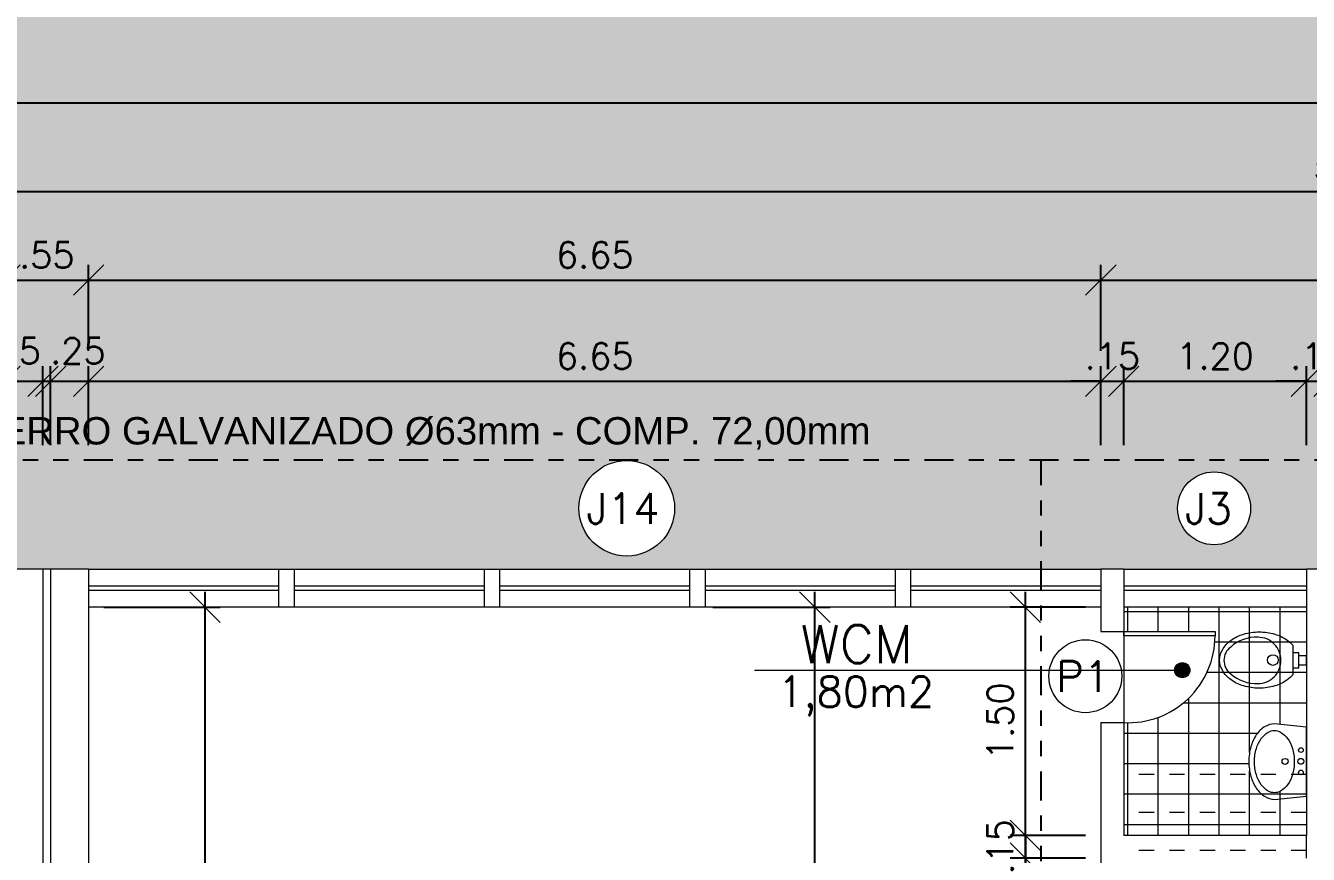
# Model space of a CAD drawing. Header units: millimetres. Extents: x 521 to 1055, y 261 to 520.
# Drawn here: x 549.86 to 558.29, y 502.84 to 508.29 of the extents above; entities that cross this region are included whole.
import ezdxf
from ezdxf.enums import TextEntityAlignment as Align

# ---------------------------------------------------------------- set-up
doc = ezdxf.new("R2010")
doc.units = ezdxf.units.MM
for name, pattern in [('CONTINU', [0]), ('DASHDOT', [1, 0.5, -0.25, 0, -0.25]), ('DIVIDE2', [15.875, 6.35, -3.175, 0, -3.175, 0, -3.175])]:
    doc.linetypes.add(name, pattern=pattern)
doc.layers.add('0.1', color=8, linetype='Continuous', lineweight=13)
doc.layers.add('ppci', color=8, linetype='Continuous')
doc.styles.add('ROMANS', font='romans')
doc.styles.get("Standard").update_dxf_attribs({"font": 'romans.shx'})
doc.styles.add('STYLE1', font='sanss___.ttf')
doc.dimstyles.new('Fares Eng - 50', dxfattribs={"dimscale": 2, "dimtxt": 0.085, "dimasz": 0.1, "dimexe": 0.05, "dimexo": 0.05, "dimgap": 0.04, "dimtad": 1, "dimzin": 4, "dimdsep": 46, "dimtxsty": 'ROMANS', "dimblk1": 'OBLIQUE', "dimblk2": 'OBLIQUE', "dimsah": 1, "dimcen": 0.05, "dimdle": 0.05, "dimclrd": 8, "dimclre": 8, "dimclrt": 8, "dimaunit": 1, "dimadec": 0, "dimazin": 0, "dimtfac": 1, "dimtix": 1, "dimtmove": 2, "dimatfit": 0, "dimldrblk": 'OPEN90', "dimfxl": 1, "dimtolj": 1, "dimtzin": 0, "dimarcsym": 0})

# ---------------------------------------------------------------- blocks, each defined once
blk = doc.blocks.new('Vaso')
for points in [[(0.03, -0.05), (0.03, 0), (-0.03, 0), (-0.03, -0.05)], [(0.05, -0.09), (0.05, -0.05), (-0.05, -0.05), (-0.05, -0.09)]]:
    blk.add_lwpolyline(points)
for points in [[(0.1829, -0.31, -0.071776), (0.168, -0.4129, -0.083144), (0.1287, -0.4938, -0.106699), (0.0652, -0.5518, -0.132564), (-0.0021, -0.57, -0.132564), (-0.0694, -0.5518, -0.106699), (-0.1329, -0.4938, -0.083144), (-0.1722, -0.4129, -0.071776), (-0.1871, -0.31, -0.071776), (-0.1722, -0.2071, -0.083144), (-0.1329, -0.1262, -0.060171), (-0.1, -0.09), (0.0958, -0.09, -0.060171), (0.1287, -0.1262, -0.083144), (0.168, -0.2071, -0.071776)], [(-0.0876, -0.4972, 0.2474), (0, -0.5413, 0.2474), (0.0876, -0.4972, 0.197858), (0.1521, -0.3175, 0.418329), (0, -0.1675, 0.418329), (-0.1521, -0.3175, 0.197858)]]:
    blk.add_lwpolyline(points, format="xyb", close=True)
blk.add_circle((-0.0021, -0.22), 0.0352)
blk = doc.blocks.new('Cuba-emp')
blk.add_lwpolyline([(0.21, 0.2482), (0, 0.2274), (0, -0.2274), (0.21, -0.2482, 0.137816), (0.2706, -0.2312, 0.107041), (0.3288, -0.1757, 0.080751), (0.3645, -0.099, 0.068643), (0.378, -0.0007, 0.068643), (0.3645, 0.0976, 0.080751), (0.3288, 0.1743, 0.107041), (0.2706, 0.2298, 0.115752), (0.21, 0.2482)], format="xyb")
blk.add_lwpolyline([(0.21, 0.2045, -0.131827), (0.2501, 0.1937, -0.106633), (0.2967, 0.1515, -0.083482), (0.3283, 0.0871, -0.072232), (0.3409, 0, -0.072232), (0.3283, -0.0871, -0.083482), (0.2967, -0.1515, -0.106633), (0.2501, -0.1937, -0.131827), (0.21, -0.2045, -0.131827), (0.1699, -0.1937, -0.106633), (0.1233, -0.1515, -0.083482), (0.0918, -0.0871, -0.072232), (0.0791, 0, -0.072232), (0.0918, 0.0871, -0.083482), (0.1233, 0.1515, -0.106633), (0.1699, 0.1937, -0.131827)], format="xyb", close=True)
for centre, radius in [((0.0358, 0.0711), 0.0155), ((0.0365, -0.0023), 0.0193), ((0.0365, -0.0023), 0.0193), ((0.1403, -0.0014), 0.0198), ((0.0358, -0.0757), 0.0155)]:
    blk.add_circle(centre, radius)
blk = doc.blocks.new('ÁREA')
for p in [(0.00005, 0.003762), (0, 0)]:
    blk.add_attdef('COMPARTIMENTO', text='', height=0.0025).set_placement(p, align=Align.CENTER)
at = {"color": 1}
for p in [(-0.00005, -0.003762), (-0.000099, -0.007523)]:
    blk.add_attdef('ÁREA', text='', height=0.002, dxfattribs=at).set_placement(p, align=Align.CENTER)
blk = doc.blocks.new('_OBLIQUE')
at = {"color": 0, "linetype": 'ByBlock'}
blk.add_line((-0.5, -0.5), (0.5, 0.5), dxfattribs=at)
blk = doc.blocks.new('*D2490')
at = {"layer": '0.1', "color": 8, "linetype": 'CONTINU', "lineweight": -2, "transparency": 16777216}
for p, q in [((549.7233, 505.5324), (549.7233, 506.0516)), ((549.9733, 505.5324), (549.9733, 506.0516)), ((549.6233, 505.9516), (550.0733, 505.9516))]:
    blk.add_line(p, q, dxfattribs=at)
at = {"layer": 'DEFPOINTS', "color": 0, "linetype": 'CONTINU', "lineweight": -2, "transparency": 16777216}
for p in [(549.9733, 505.9516), (549.7233, 505.4324), (549.9733, 505.4324)]:
    blk.add_point(p, dxfattribs=at)
at = {"layer": '0.1', "color": 8, "linetype": 'CONTINU', "lineweight": -2, "transparency": 16777216, "xscale": 0.2, "yscale": 0.2, "zscale": 0.2, "rotation": 180}
blk.add_blockref('_OBLIQUE', (549.7233, 505.9516), dxfattribs=at)
at = {"layer": '0.1', "color": 8, "linetype": 'CONTINU', "lineweight": -2, "transparency": 16777216, "xscale": 0.2, "yscale": 0.2, "zscale": 0.2}
blk.add_blockref('_OBLIQUE', (549.9733, 505.9516), dxfattribs=at)
at = {"layer": '0.1', "color": 8, "linetype": 'CONTINU', "transparency": 16777216, "insert": (549.7768, 506.1516), "char_height": 0.17, "attachment_point": 5, "style": 'ROMANS'}
blk.add_mtext('\\A1;.25', dxfattribs=at)
blk = doc.blocks.new('_Open90')
at = {"color": 0, "linetype": 'ByBlock', "lineweight": -2}
for p, q in [((-0.5, 0.5), (0, 0)), ((0, 0), (-1, 0)), ((0, 0), (-0.5, -0.5))]:
    blk.add_line(p, q, dxfattribs=at)
blk = doc.blocks.new('*D2491')
at = {"layer": '0.1', "color": 8, "linetype": 'CONTINU', "lineweight": -2, "transparency": 16777216}
for p, q in [((550.0233, 505.5324), (550.0233, 506.0516)), ((550.2733, 505.5324), (550.2733, 506.0516)), ((549.9233, 505.9516), (550.3733, 505.9516))]:
    blk.add_line(p, q, dxfattribs=at)
at = {"layer": 'DEFPOINTS', "color": 0, "linetype": 'CONTINU', "lineweight": -2, "transparency": 16777216}
for p in [(550.2733, 505.9516), (550.0233, 505.4324), (550.2733, 505.4324)]:
    blk.add_point(p, dxfattribs=at)
at = {"layer": '0.1', "color": 8, "linetype": 'CONTINU', "lineweight": -2, "transparency": 16777216, "xscale": 0.2, "yscale": 0.2, "zscale": 0.2, "rotation": 180}
blk.add_blockref('_OBLIQUE', (550.0233, 505.9516), dxfattribs=at)
at = {"layer": '0.1', "color": 8, "linetype": 'CONTINU', "lineweight": -2, "transparency": 16777216, "xscale": 0.2, "yscale": 0.2, "zscale": 0.2}
blk.add_blockref('_OBLIQUE', (550.2733, 505.9516), dxfattribs=at)
at = {"layer": '0.1', "color": 8, "linetype": 'CONTINU', "transparency": 16777216, "insert": (550.2016, 506.1516), "char_height": 0.17, "attachment_point": 5, "style": 'ROMANS'}
blk.add_mtext('\\A1;.25', dxfattribs=at)
blk = doc.blocks.new('*D2492')
at = {"layer": '0.1', "color": 8, "linetype": 'CONTINU', "lineweight": -2, "transparency": 16777216}
for p, q in [((550.2733, 505.5324), (550.2733, 506.0516)), ((556.9233, 505.5324), (556.9233, 506.0516)), ((550.1733, 505.9516), (557.0233, 505.9516))]:
    blk.add_line(p, q, dxfattribs=at)
at = {"layer": 'DEFPOINTS', "color": 0, "linetype": 'CONTINU', "lineweight": -2, "transparency": 16777216}
for p in [(556.9233, 505.9516), (550.2733, 505.4324), (556.9233, 505.4324)]:
    blk.add_point(p, dxfattribs=at)
at = {"layer": '0.1', "color": 8, "linetype": 'CONTINU', "lineweight": -2, "transparency": 16777216, "xscale": 0.2, "yscale": 0.2, "zscale": 0.2, "rotation": 180}
blk.add_blockref('_OBLIQUE', (550.2733, 505.9516), dxfattribs=at)
at = {"layer": '0.1', "color": 8, "linetype": 'CONTINU', "lineweight": -2, "transparency": 16777216, "xscale": 0.2, "yscale": 0.2, "zscale": 0.2}
blk.add_blockref('_OBLIQUE', (556.9233, 505.9516), dxfattribs=at)
at = {"layer": '0.1', "color": 8, "linetype": 'CONTINU', "transparency": 16777216, "insert": (553.5983, 506.1166), "char_height": 0.17, "attachment_point": 5, "style": 'ROMANS'}
blk.add_mtext('\\A1;6.65', dxfattribs=at)
blk = doc.blocks.new('*D2493')
at = {"layer": '0.1', "color": 8, "linetype": 'CONTINU', "lineweight": -2, "transparency": 16777216}
for p, q in [((556.9233, 505.5324), (556.9233, 506.0516)), ((557.0733, 505.5324), (557.0733, 506.0516)), ((556.9233, 505.9516), (556.7233, 505.9516)), ((556.9233, 505.9516), (557.0733, 505.9516)), ((557.0733, 505.9516), (557.2733, 505.9516))]:
    blk.add_line(p, q, dxfattribs=at)
at = {"layer": 'DEFPOINTS', "color": 0, "linetype": 'CONTINU', "lineweight": -2, "transparency": 16777216}
for p in [(557.0733, 505.9516), (556.9233, 505.4324), (557.0733, 505.4324)]:
    blk.add_point(p, dxfattribs=at)
at = {"layer": '0.1', "color": 8, "linetype": 'CONTINU', "lineweight": -2, "transparency": 16777216, "xscale": 0.2, "yscale": 0.2, "zscale": 0.2}
blk.add_blockref('_OBLIQUE', (556.9233, 505.9516), dxfattribs=at)
at = {"layer": '0.1', "color": 8, "linetype": 'CONTINU', "lineweight": -2, "transparency": 16777216, "xscale": 0.2, "yscale": 0.2, "zscale": 0.2, "rotation": 180}
blk.add_blockref('_OBLIQUE', (557.0733, 505.9516), dxfattribs=at)
at = {"layer": '0.1', "color": 8, "linetype": 'CONTINU', "transparency": 16777216, "insert": (556.9983, 506.1166), "char_height": 0.17, "attachment_point": 5, "style": 'ROMANS'}
blk.add_mtext('\\A1;.15', dxfattribs=at)
blk = doc.blocks.new('*D2494')
at = {"layer": '0.1', "color": 8, "linetype": 'CONTINU', "lineweight": -2, "transparency": 16777216}
for p, q in [((557.0733, 505.5324), (557.0733, 506.0516)), ((558.2733, 505.5324), (558.2733, 506.0516)), ((556.9733, 505.9516), (558.3733, 505.9516))]:
    blk.add_line(p, q, dxfattribs=at)
at = {"layer": 'DEFPOINTS', "color": 0, "linetype": 'CONTINU', "lineweight": -2, "transparency": 16777216}
for p in [(558.2733, 505.9516), (557.0733, 505.4324), (558.2733, 505.4324)]:
    blk.add_point(p, dxfattribs=at)
at = {"layer": '0.1', "color": 8, "linetype": 'CONTINU', "lineweight": -2, "transparency": 16777216, "xscale": 0.2, "yscale": 0.2, "zscale": 0.2, "rotation": 180}
blk.add_blockref('_OBLIQUE', (557.0733, 505.9516), dxfattribs=at)
at = {"layer": '0.1', "color": 8, "linetype": 'CONTINU', "lineweight": -2, "transparency": 16777216, "xscale": 0.2, "yscale": 0.2, "zscale": 0.2}
blk.add_blockref('_OBLIQUE', (558.2733, 505.9516), dxfattribs=at)
at = {"layer": '0.1', "color": 8, "linetype": 'CONTINU', "transparency": 16777216, "insert": (557.6733, 506.1166), "char_height": 0.17, "attachment_point": 5, "style": 'ROMANS'}
blk.add_mtext('\\A1;1.20', dxfattribs=at)
blk = doc.blocks.new('*D2495')
at = {"layer": '0.1', "color": 8, "linetype": 'CONTINU', "lineweight": -2, "transparency": 16777216}
for p, q in [((558.2733, 505.5324), (558.2733, 506.0516)), ((558.4233, 505.5324), (558.4233, 506.0516)), ((558.2733, 505.9516), (558.0733, 505.9516)), ((558.2733, 505.9516), (558.4233, 505.9516)), ((558.4233, 505.9516), (558.6233, 505.9516))]:
    blk.add_line(p, q, dxfattribs=at)
at = {"layer": 'DEFPOINTS', "color": 0, "linetype": 'CONTINU', "lineweight": -2, "transparency": 16777216}
for p in [(558.4233, 505.9516), (558.2733, 505.4324), (558.4233, 505.4324)]:
    blk.add_point(p, dxfattribs=at)
at = {"layer": '0.1', "color": 8, "linetype": 'CONTINU', "lineweight": -2, "transparency": 16777216, "xscale": 0.2, "yscale": 0.2, "zscale": 0.2}
blk.add_blockref('_OBLIQUE', (558.2733, 505.9516), dxfattribs=at)
at = {"layer": '0.1', "color": 8, "linetype": 'CONTINU', "lineweight": -2, "transparency": 16777216, "xscale": 0.2, "yscale": 0.2, "zscale": 0.2, "rotation": 180}
blk.add_blockref('_OBLIQUE', (558.4233, 505.9516), dxfattribs=at)
at = {"layer": '0.1', "color": 8, "linetype": 'CONTINU', "transparency": 16777216, "insert": (558.3483, 506.1166), "char_height": 0.17, "attachment_point": 5, "style": 'ROMANS'}
blk.add_mtext('\\A1;.15', dxfattribs=at)
blk = doc.blocks.new('*D2523')
at = {"layer": '0.1', "color": 8, "linetype": 'CONTINU', "lineweight": -2, "transparency": 16777216}
for p, q in [((549.7233, 506.1516), (549.7233, 506.7164)), ((550.2733, 506.1516), (550.2733, 506.7164)), ((549.6233, 506.6164), (550.3733, 506.6164))]:
    blk.add_line(p, q, dxfattribs=at)
at = {"layer": 'DEFPOINTS', "color": 0, "linetype": 'CONTINU', "lineweight": -2, "transparency": 16777216}
for p in [(550.2733, 506.6164), (549.7233, 506.0516), (550.2733, 506.0516)]:
    blk.add_point(p, dxfattribs=at)
at = {"layer": '0.1', "color": 8, "linetype": 'CONTINU', "lineweight": -2, "transparency": 16777216, "xscale": 0.2, "yscale": 0.2, "zscale": 0.2, "rotation": 180}
blk.add_blockref('_OBLIQUE', (549.7233, 506.6164), dxfattribs=at)
at = {"layer": '0.1', "color": 8, "linetype": 'CONTINU', "lineweight": -2, "transparency": 16777216, "xscale": 0.2, "yscale": 0.2, "zscale": 0.2}
blk.add_blockref('_OBLIQUE', (550.2733, 506.6164), dxfattribs=at)
at = {"layer": '0.1', "color": 8, "linetype": 'CONTINU', "transparency": 16777216, "insert": (549.9983, 506.7814), "char_height": 0.17, "attachment_point": 5, "style": 'ROMANS'}
blk.add_mtext('\\A1;.55', dxfattribs=at)
blk = doc.blocks.new('*D2524')
at = {"layer": '0.1', "color": 8, "linetype": 'CONTINU', "lineweight": -2, "transparency": 16777216}
for p, q in [((550.2733, 506.1516), (550.2733, 506.7164)), ((556.9233, 506.1516), (556.9233, 506.7164)), ((550.1733, 506.6164), (557.0233, 506.6164))]:
    blk.add_line(p, q, dxfattribs=at)
at = {"layer": 'DEFPOINTS', "color": 0, "linetype": 'CONTINU', "lineweight": -2, "transparency": 16777216}
for p in [(556.9233, 506.6164), (550.2733, 506.0516), (556.9233, 506.0516)]:
    blk.add_point(p, dxfattribs=at)
at = {"layer": '0.1', "color": 8, "linetype": 'CONTINU', "lineweight": -2, "transparency": 16777216, "xscale": 0.2, "yscale": 0.2, "zscale": 0.2, "rotation": 180}
blk.add_blockref('_OBLIQUE', (550.2733, 506.6164), dxfattribs=at)
at = {"layer": '0.1', "color": 8, "linetype": 'CONTINU', "lineweight": -2, "transparency": 16777216, "xscale": 0.2, "yscale": 0.2, "zscale": 0.2}
blk.add_blockref('_OBLIQUE', (556.9233, 506.6164), dxfattribs=at)
at = {"layer": '0.1', "color": 8, "linetype": 'CONTINU', "transparency": 16777216, "insert": (553.5983, 506.7814), "char_height": 0.17, "attachment_point": 5, "style": 'ROMANS'}
blk.add_mtext('\\A1;6.65', dxfattribs=at)
blk = doc.blocks.new('*D2525')
at = {"layer": '0.1', "color": 8, "linetype": 'CONTINU', "lineweight": -2, "transparency": 16777216}
for p, q in [((556.9233, 506.1516), (556.9233, 506.7164)), ((565.1733, 506.1516), (565.1733, 506.7164)), ((556.8233, 506.6164), (565.2733, 506.6164))]:
    blk.add_line(p, q, dxfattribs=at)
at = {"layer": 'DEFPOINTS', "color": 0, "linetype": 'CONTINU', "lineweight": -2, "transparency": 16777216}
for p in [(565.1733, 506.6164), (556.9233, 506.0516), (565.1733, 506.0516)]:
    blk.add_point(p, dxfattribs=at)
at = {"layer": '0.1', "color": 8, "linetype": 'CONTINU', "lineweight": -2, "transparency": 16777216, "xscale": 0.2, "yscale": 0.2, "zscale": 0.2, "rotation": 180}
blk.add_blockref('_OBLIQUE', (556.9233, 506.6164), dxfattribs=at)
at = {"layer": '0.1', "color": 8, "linetype": 'CONTINU', "lineweight": -2, "transparency": 16777216, "xscale": 0.2, "yscale": 0.2, "zscale": 0.2}
blk.add_blockref('_OBLIQUE', (565.1733, 506.6164), dxfattribs=at)
at = {"layer": '0.1', "color": 8, "linetype": 'CONTINU', "transparency": 16777216, "insert": (561.0483, 506.7814), "char_height": 0.17, "attachment_point": 5, "style": 'ROMANS'}
blk.add_mtext('\\A1;8.25', dxfattribs=at)
blk = doc.blocks.new('*D2532')
at = {"layer": '0.1', "color": 8, "linetype": 'CONTINU', "lineweight": -2, "transparency": 16777216}
for p, q in [((531.7733, 506.8164), (531.7733, 507.2971)), ((585.5233, 506.7164), (585.5233, 507.2971)), ((585.6233, 507.1971), (531.6733, 507.1971))]:
    blk.add_line(p, q, dxfattribs=at)
at = {"layer": 'DEFPOINTS', "color": 0, "linetype": 'CONTINU', "lineweight": -2, "transparency": 16777216}
for p in [(531.7733, 507.1971), (531.7733, 506.7164), (585.5233, 506.6164)]:
    blk.add_point(p, dxfattribs=at)
at = {"layer": '0.1', "color": 8, "linetype": 'CONTINU', "lineweight": -2, "transparency": 16777216, "xscale": 0.2, "yscale": 0.2, "zscale": 0.2, "rotation": 180}
blk.add_blockref('_OBLIQUE', (531.7733, 507.1971), dxfattribs=at)
at = {"layer": '0.1', "color": 8, "linetype": 'CONTINU', "lineweight": -2, "transparency": 16777216, "xscale": 0.2, "yscale": 0.2, "zscale": 0.2}
blk.add_blockref('_OBLIQUE', (585.5233, 507.1971), dxfattribs=at)
at = {"layer": '0.1', "color": 8, "linetype": 'CONTINU', "transparency": 16777216, "insert": (558.6483, 507.3621), "char_height": 0.17, "attachment_point": 5, "style": 'ROMANS'}
blk.add_mtext('\\A1;53.75', dxfattribs=at)
blk = doc.blocks.new('*D2534')
at = {"layer": '0.1', "color": 8, "linetype": 'CONTINU', "lineweight": -2, "transparency": 16777216}
for p, q in [((531.7733, 507.3971), (531.7733, 507.8817)), ((619.9233, 507.3971), (619.9233, 507.8817)), ((531.6733, 507.7817), (620.0233, 507.7817))]:
    blk.add_line(p, q, dxfattribs=at)
at = {"layer": 'DEFPOINTS', "color": 0, "linetype": 'CONTINU', "lineweight": -2, "transparency": 16777216}
for p in [(619.9233, 507.7817), (531.7733, 507.2971), (619.9233, 507.2971)]:
    blk.add_point(p, dxfattribs=at)
at = {"layer": '0.1', "color": 8, "linetype": 'CONTINU', "lineweight": -2, "transparency": 16777216, "xscale": 0.2, "yscale": 0.2, "zscale": 0.2, "rotation": 180}
blk.add_blockref('_OBLIQUE', (531.7733, 507.7817), dxfattribs=at)
at = {"layer": '0.1', "color": 8, "linetype": 'CONTINU', "lineweight": -2, "transparency": 16777216, "xscale": 0.2, "yscale": 0.2, "zscale": 0.2}
blk.add_blockref('_OBLIQUE', (619.9233, 507.7817), dxfattribs=at)
at = {"layer": '0.1', "color": 8, "linetype": 'CONTINU', "transparency": 16777216, "insert": (575.8483, 507.9467), "char_height": 0.17, "attachment_point": 5, "style": 'ROMANS'}
blk.add_mtext('\\A1;88.15', dxfattribs=at)
blk = doc.blocks.new('*D2547')
at = {"layer": '0.1', "color": 8, "linetype": 'CONTINU', "lineweight": -2, "transparency": 16777216}
for p, q in [((556.427, 501.5169), (556.427, 502.9169)), ((556.8233, 502.8169), (556.327, 502.8169)), ((556.8233, 501.6169), (556.327, 501.6169))]:
    blk.add_line(p, q, dxfattribs=at)
at = {"layer": 'DEFPOINTS', "color": 0, "linetype": 'CONTINU', "lineweight": -2, "transparency": 16777216}
for p in [(556.427, 502.8169), (556.9233, 502.8169), (556.9233, 501.6169)]:
    blk.add_point(p, dxfattribs=at)
at = {"layer": '0.1', "color": 8, "linetype": 'CONTINU', "lineweight": -2, "transparency": 16777216, "xscale": 0.2, "yscale": 0.2, "zscale": 0.2}
for p, rotation in [((556.427, 502.8169), 90), ((556.427, 501.6169), 270)]:
    blk.add_blockref('_OBLIQUE', p, dxfattribs=dict(at, rotation=rotation))
at = {"layer": '0.1', "color": 8, "linetype": 'CONTINU', "transparency": 16777216, "insert": (556.262, 502.2169), "char_height": 0.17, "attachment_point": 5, "rotation": 90, "style": 'ROMANS'}
blk.add_mtext('\\A1;1.20', dxfattribs=at)
blk = doc.blocks.new('*D2771')
at = {"layer": '0.1', "color": 8, "linetype": 'CONTINU', "lineweight": -2, "transparency": 16777216}
for p, q in [((556.427, 502.9669), (556.427, 503.1669)), ((556.8233, 502.9669), (556.327, 502.9669)), ((556.427, 502.9669), (556.427, 502.8169)), ((556.8233, 502.8169), (556.327, 502.8169)), ((556.427, 502.8169), (556.427, 502.6169))]:
    blk.add_line(p, q, dxfattribs=at)
at = {"layer": 'DEFPOINTS', "color": 0, "linetype": 'CONTINU', "lineweight": -2, "transparency": 16777216}
for p in [(556.9233, 502.9669), (556.427, 502.8169), (556.9233, 502.8169)]:
    blk.add_point(p, dxfattribs=at)
at = {"layer": '0.1', "color": 8, "linetype": 'CONTINU', "lineweight": -2, "transparency": 16777216, "xscale": 0.2, "yscale": 0.2, "zscale": 0.2}
for p, rotation in [((556.427, 502.9669), 270), ((556.427, 502.8169), 90)]:
    blk.add_blockref('_OBLIQUE', p, dxfattribs=dict(at, rotation=rotation))
at = {"layer": '0.1', "color": 8, "linetype": 'CONTINU', "transparency": 16777216, "insert": (556.262, 502.8919), "char_height": 0.17, "attachment_point": 5, "rotation": 90, "style": 'ROMANS'}
blk.add_mtext('\\A1;.15', dxfattribs=at)
blk = doc.blocks.new('*D2772')
at = {"layer": '0.1', "color": 8, "linetype": 'CONTINU', "lineweight": -2, "transparency": 16777216}
for p, q in [((556.427, 502.8669), (556.427, 504.5669)), ((556.8233, 504.4669), (556.327, 504.4669)), ((556.8233, 502.9669), (556.327, 502.9669))]:
    blk.add_line(p, q, dxfattribs=at)
at = {"layer": 'DEFPOINTS', "color": 0, "linetype": 'CONTINU', "lineweight": -2, "transparency": 16777216}
for p in [(556.427, 504.4669), (556.9233, 504.4669), (556.9233, 502.9669)]:
    blk.add_point(p, dxfattribs=at)
at = {"layer": '0.1', "color": 8, "linetype": 'CONTINU', "lineweight": -2, "transparency": 16777216, "xscale": 0.2, "yscale": 0.2, "zscale": 0.2}
for p, rotation in [((556.427, 504.4669), 90), ((556.427, 502.9669), 270)]:
    blk.add_blockref('_OBLIQUE', p, dxfattribs=dict(at, rotation=rotation))
at = {"layer": '0.1', "color": 8, "linetype": 'CONTINU', "transparency": 16777216, "insert": (556.262, 503.7169), "char_height": 0.17, "attachment_point": 5, "rotation": 90, "style": 'ROMANS'}
blk.add_mtext('\\A1;1.50', dxfattribs=at)
blk = doc.blocks.new('*D2853')
at = {"layer": '0.1', "color": 8, "linetype": 'CONTINU', "lineweight": -2, "transparency": 16777216}
for p, q in [((551.0383, 489.8669), (551.0383, 504.5669)), ((550.3733, 504.4669), (551.1383, 504.4669)), ((550.3733, 489.9669), (551.1383, 489.9669))]:
    blk.add_line(p, q, dxfattribs=at)
at = {"layer": 'DEFPOINTS', "color": 0, "linetype": 'CONTINU', "lineweight": -2, "transparency": 16777216}
for p in [(550.2733, 504.4669), (551.0383, 504.4669), (550.2733, 489.9669)]:
    blk.add_point(p, dxfattribs=at)
at = {"layer": '0.1', "color": 8, "linetype": 'CONTINU', "lineweight": -2, "transparency": 16777216, "xscale": 0.2, "yscale": 0.2, "zscale": 0.2}
for p, rotation in [((551.0383, 504.4669), 90), ((551.0383, 489.9669), 270)]:
    blk.add_blockref('_OBLIQUE', p, dxfattribs=dict(at, rotation=rotation))
at = {"layer": '0.1', "color": 8, "linetype": 'CONTINU', "transparency": 16777216, "insert": (550.8733, 497.2169), "char_height": 0.17, "attachment_point": 5, "rotation": 90, "style": 'ROMANS'}
blk.add_mtext('\\A1;14.50', dxfattribs=at)
blk = doc.blocks.new('*D2855')
at = {"layer": '0.1', "color": 8, "linetype": 'CONTINU', "lineweight": -2, "transparency": 16777216}
for p, q in [((555.0441, 496.1169), (555.0441, 504.5669)), ((554.3733, 504.4669), (555.1441, 504.4669)), ((554.3733, 496.2169), (555.1441, 496.2169))]:
    blk.add_line(p, q, dxfattribs=at)
at = {"layer": 'DEFPOINTS', "color": 0, "linetype": 'CONTINU', "lineweight": -2, "transparency": 16777216}
for p in [(554.2733, 504.4669), (555.0441, 504.4669), (554.2733, 496.2169)]:
    blk.add_point(p, dxfattribs=at)
at = {"layer": '0.1', "color": 8, "linetype": 'CONTINU', "lineweight": -2, "transparency": 16777216, "xscale": 0.2, "yscale": 0.2, "zscale": 0.2}
for p, rotation in [((555.0441, 504.4669), 90), ((555.0441, 496.2169), 270)]:
    blk.add_blockref('_OBLIQUE', p, dxfattribs=dict(at, rotation=rotation))
at = {"layer": '0.1', "color": 8, "linetype": 'CONTINU', "transparency": 16777216, "insert": (554.8791, 500.3419), "char_height": 0.17, "attachment_point": 5, "rotation": 90, "style": 'ROMANS'}
blk.add_mtext('\\A1;8.25', dxfattribs=at)
blk = doc.blocks.new('P60')
at = {"color": 252}
blk.add_lwpolyline([(-0.6, 0.0596), (0, 0.0596), (0, 0.03), (-0.6, 0.03)], close=True, dxfattribs=at)
at = {"color": 8}
blk.add_arc((-0.0289, 0.0596), 0.5711, 87.10254, 180, dxfattribs=at)

msp = doc.modelspace()

# ---------------------------------------------------------------- hatches: boundary and pattern name
at = {"layer": '0.1', "linetype": 'CONTINU', "lineweight": -2}
h = msp.add_hatch(dxfattribs=at)
h.set_pattern_fill('AR-SAND,_O', color=8, scale=0.005, double=1)
h.set_pattern_definition([(37.5, (143.7004, 358.23872), (-0.00800016, 0.24470662), [0, -0.19304, 0, -0.2159, 0, -0.206375]), (7.5, (143.7004, 358.23872), (0.22476164, 0.35841255), [0, -0.10414, 0, -0.17399, 0, -0.066675]), (327.5, (143.5442, 358.23872), (0.39549619, 0.00071859), [0, -0.0635, 0, -0.2286, 0, -0.29845]), (317.5, (143.5442, 358.23872), (0.38177823, 0.11146466), [0, -0.03175, 0, -0.14986, 0, -0.17145])])
h.paths.add_polyline_path([(560.50315, 510.09839), (552.3706, 510.01747), (554.33168, 505.43242), (559.75362, 505.43242)])
h.paths.add_polyline_path([(559.75362, 505.43242), (556.53153, 505.43242), (556.53153, 504.71692), (556.92327, 504.71692), (557.07327, 504.71692), (558.27327, 504.71692), (558.42327, 504.71692), (559.62327, 504.71692), (559.63868, 504.71692)])
h.paths.add_polyline_path([(557.42731, 505.11634, -1), (557.90659, 505.11634, -1)], flags=16)
h.paths.add_polyline_path([(558.8276, 505.11634, -1), (559.30689, 505.11634, -1)], flags=16)
h.paths.add_polyline_path([(556.53153, 505.43242), (554.33168, 505.43242), (554.63771, 504.71692), (555.57327, 504.71692), (555.67327, 504.71692), (556.53153, 504.71692)])
h.paths.add_polyline_path([(554.33168, 505.43242), (544.97726, 505.43242), (544.93013, 504.71692), (545.28577, 504.71692), (545.38577, 504.71692), (546.74827, 504.71692), (546.84827, 504.71692), (548.22077, 504.71692), (548.37077, 504.71692), (549.72327, 504.71692), (549.97327, 504.71692), (550.02327, 504.71692), (550.27327, 504.71692), (551.52327, 504.71692), (551.62327, 504.71692), (552.87327, 504.71692), (552.97327, 504.71692), (554.22327, 504.71692), (554.32327, 504.71692), (554.63771, 504.71692)])
h.paths.add_polyline_path([(553.49457, 505.11634, -1), (554.12263, 505.11634, -1)], flags=16)
h.paths.add_polyline_path([(548.88475, 505.11634, -1), (549.36404, 505.11634, -1)], flags=16)
h.paths.add_polyline_path([(546.00969, 505.11634, -1), (546.48897, 505.11634, -1)], flags=16)
h.paths.add_polyline_path([(552.3706, 510.01747), (545.27467, 509.94687), (544.97726, 505.43242), (554.33168, 505.43242)])
h.paths.add_polyline_path([(554.46267, 508.48248), (556.04838, 508.48248), (556.04838, 508.83962), (554.46267, 508.83962)], flags=24)
h.paths.add_polyline_path([(553.91216, 508.79876), (556.61216, 508.79876), (556.61216, 509.1559), (553.91216, 509.1559)], flags=24)
h.paths.add_polyline_path([(556.74351, 506.30159), (557.25303, 506.30159), (557.25303, 506.00159), (556.74351, 506.00159)], flags=24)
h.paths.add_polyline_path([(557.33279, 506.30159), (558.01375, 506.30159), (558.01375, 506.00159), (557.33279, 506.00159)], flags=24)
h.paths.add_polyline_path([(558.09351, 506.30159), (558.60303, 506.30159), (558.60303, 506.00159), (558.09351, 506.00159)], flags=24)
h.paths.add_polyline_path([(558.68279, 506.30159), (559.36375, 506.30159), (559.36375, 506.00159), (558.68279, 506.00159)], flags=24)
h.paths.add_polyline_path([(559.44351, 506.30159), (559.95303, 506.30159), (559.95303, 506.00159), (559.44351, 506.00159)], flags=24)
h.paths.add_polyline_path([(553.24827, 506.96636), (553.94827, 506.96636), (553.94827, 506.66636), (553.24827, 506.66636)], flags=25)
h.paths.add_polyline_path([(558.19827, 507.54713), (559.09827, 507.54713), (559.09827, 507.24713), (558.19827, 507.24713)], flags=24)
h.paths.add_polyline_path([(549.52085, 505.43826), (557.23037, 505.43826), (557.23037, 505.7954), (549.52085, 505.7954)], flags=9)
h.paths.add_polyline_path([(558.84568, 504.96482), (559.24092, 504.96482), (559.24092, 505.26482), (558.84568, 505.26482)], flags=24)
h.paths.add_polyline_path([(557.44539, 504.96482), (557.84063, 504.96482), (557.84063, 505.26482), (557.44539, 505.26482)], flags=24)
h.paths.add_polyline_path([(547.44544, 504.72843), (547.44544, 505.23795), (547.74544, 505.23795), (547.74544, 504.72843)], flags=24)
h.paths.add_polyline_path([(553.51265, 504.96482), (554.10789, 504.96482), (554.10789, 505.26482), (553.51265, 505.26482)], flags=24)
h.paths.add_polyline_path([(548.90284, 504.96482), (549.29808, 504.96482), (549.29808, 505.26482), (548.90284, 505.26482)], flags=24)
h.paths.add_polyline_path([(546.02777, 504.96482), (546.42301, 504.96482), (546.42301, 505.26482), (546.02777, 505.26482)], flags=24)
h.paths.add_polyline_path([(545.71726, 506.30159), (546.42678, 506.30159), (546.42678, 506.00159), (545.71726, 506.00159)], flags=24)
h.paths.add_polyline_path([(548.04101, 506.30159), (548.55053, 506.30159), (548.55053, 506.00159), (548.04101, 506.00159)], flags=24)
h.paths.add_polyline_path([(548.70654, 506.30159), (549.3875, 506.30159), (549.3875, 506.00159), (548.70654, 506.00159)], flags=24)
h.paths.add_polyline_path([(549.52206, 506.30159), (550.03159, 506.30159), (550.03159, 506.00159), (549.52206, 506.00159)], flags=24)
h.paths.add_polyline_path([(549.9468, 506.30159), (550.45632, 506.30159), (550.45632, 506.00159), (549.9468, 506.00159)], flags=24)
h.paths.add_polyline_path([(553.24827, 506.30159), (553.94827, 506.30159), (553.94827, 506.00159), (553.24827, 506.00159)], flags=25)
h.paths.add_polyline_path([(549.74351, 506.96636), (550.25303, 506.96636), (550.25303, 506.66636), (549.74351, 506.66636)], flags=24)
at = {"layer": '0.1', "linetype": 'CONTINU'}
h = msp.add_hatch(dxfattribs=at)
h.set_pattern_fill('_USER', color=8, scale=0.2, style=0, double=1, pattern_type=0)
h.set_pattern_definition([(0, (143.7004, 358.23872), (0, 0.2), []), (90, (143.7004, 358.23872), (-0.2, 1e-17), [])])
h.paths.add_polyline_path([(558.27327, 504.08692), (558.22327, 504.08692), (558.22327, 504.06692), (558.18327, 504.06692), (558.18327, 504.02113, -0.060173), (558.14712, 503.98821, -0.0831454), (558.06622, 503.94888, -0.0717738), (557.96327, 503.93403, -0.0717738), (557.86032, 503.94888, -0.083147), (557.77942, 503.98821, -0.1066992), (557.72142, 504.05176, -0.1325633), (557.70327, 504.11903), (557.70327, 504.11903, 0.1325638), (557.72142, 504.05176, 0.1066992), (557.77942, 503.98821, 0.0831441), (557.86032, 503.94888, 0.071776), (557.96327, 503.93403, 0.071776), (558.06622, 503.94888, 0.083144), (558.14712, 503.98821), (558.14712, 503.98821), (558.14712, 503.98821), (558.14712, 503.98821, 0.0601708), (558.18327, 504.02113), (558.18327, 504.21692, 0.060171), (558.14712, 504.24984), (558.14712, 504.24984), (558.14712, 504.24984), (558.14712, 504.24984), (558.14712, 504.24984, -0.0601702), (558.18327, 504.21692), (558.18327, 504.16692), (558.22327, 504.16692), (558.22327, 504.14692), (558.27327, 504.14692), (558.27327, 504.46692), (557.07327, 504.46692), (557.07327, 504.30752), (557.67327, 504.30752), (557.67327, 504.27792, -0.429104), (557.07327, 503.70752), (557.07327, 503.36692), (557.90531, 503.36692, -0.059089), (557.89523, 503.45189, -0.0686428), (557.9088, 503.55024, -0.0807505), (557.94445, 503.6269, -0.1070412), (558.00268, 503.68237, -0.1378156), (558.06327, 503.69939), (558.27327, 503.6786)])
h.paths.add_polyline_path([(557.07327, 503.36692), (557.07327, 503.11692), (558.27327, 503.11692), (558.27327, 503.36692), (558.24553, 503.36692, -0.2806693), (558.22944, 503.36692), (558.18233, 503.36692, -0.0023753), (558.18152, 503.36413, -0.0834818), (558.15, 503.29971, -0.1066332), (558.1034, 503.25744, -0.1318274), (558.06327, 503.24667, -0.1318274), (558.02313, 503.25744, -0.1066332), (557.97653, 503.29971, -0.0834818), (557.94502, 503.36413, -0.0023753), (557.9442, 503.36692)])
h.paths.add_polyline_path([(558.27327, 503.11692), (557.07327, 503.11692), (557.07327, 502.96692), (557.17327, 502.96692), (558.27327, 502.96692)])
msp.add_hatch(color=8, dxfattribs=at).paths.add_polyline_path([(557.50812, 504.05226, 1), (557.40844, 504.05226, 1)])

# ---------------------------------------------------------------- linework, layer by layer
at = {"layer": '0.1', "color": 7}
for p, q in [((549.97327, 504.71692), (549.72327, 504.71692)), ((549.97327, 504.71692), (549.97327, 489.71692)), ((550.02327, 504.71692), (550.02327, 489.71692)), ((550.27327, 504.71692), (550.02327, 504.71692)), ((550.27327, 504.71692), (550.27327, 489.71692)), ((556.92327, 504.71692), (556.92327, 504.30752)), ((557.07327, 504.71692), (556.92327, 504.71692)), ((557.07327, 504.71692), (557.07327, 504.30752)), ((558.27327, 504.71692), (558.27327, 502.96692)), ((558.42327, 504.71692), (558.27327, 504.71692)), ((556.92327, 504.30752), (557.07327, 504.30752)), ((556.92327, 503.70752), (557.07327, 503.70752)), ((556.92327, 503.70752), (556.92327, 498.36692)), ((557.07327, 503.70752), (557.07327, 502.96692)), ((557.17327, 502.96692), (557.07327, 502.96692)), ((558.27327, 502.96692), (557.17327, 502.96692))]:
    msp.add_line(p, q, dxfattribs=at)
at = {"layer": '0.1', "color": 8, "linetype": 'CONTINU'}
for p, q in [((550.02327, 504.71692), (549.97327, 504.71692)), ((554.64724, 504.05226), (557.45828, 504.05226))]:
    msp.add_line(p, q, dxfattribs=at)
at = {"layer": '0.1', "color": 8}
for p, q in [((550.27327, 504.71692), (551.52327, 504.71692)), ((551.62327, 504.71692), (552.87327, 504.71692)), ((552.97327, 504.71692), (554.22327, 504.71692)), ((554.32327, 504.71692), (555.57327, 504.71692)), ((555.67327, 504.71692), (556.92327, 504.71692)), ((557.07327, 504.71692), (558.27327, 504.71692)), ((550.27327, 504.60692), (551.52327, 504.60692)), ((551.62327, 504.60692), (552.87327, 504.60692)), ((552.97327, 504.60692), (554.22327, 504.60692)), ((554.32327, 504.60692), (555.57327, 504.60692)), ((555.67327, 504.60692), (556.92327, 504.60692)), ((557.07327, 504.60692), (558.27327, 504.60692)), ((551.52327, 504.57692), (550.27327, 504.57692)), ((552.87327, 504.57692), (551.62327, 504.57692)), ((554.22327, 504.57692), (552.97327, 504.57692)), ((555.57327, 504.57692), (554.32327, 504.57692)), ((556.92327, 504.57692), (555.67327, 504.57692)), ((558.27327, 504.57692), (557.07327, 504.57692)), ((551.52327, 504.46692), (550.27327, 504.46692)), ((552.87327, 504.46692), (551.62327, 504.46692)), ((554.22327, 504.46692), (552.97327, 504.46692)), ((555.57327, 504.46692), (554.32327, 504.46692)), ((556.92327, 504.46692), (555.67327, 504.46692)), ((558.27327, 504.46692), (557.07327, 504.46692)), ((557.07327, 504.30752), (557.07327, 503.70752)), ((558.27327, 502.81692), (558.27327, 502.96692))]:
    msp.add_line(p, q, dxfattribs=at)
at = {"layer": '0.1', "color": 8, "linetype": 'DASHDOT', "ltscale": 0.2}
for p, q in [((558.27327, 503.36692), (557.07327, 503.36692)), ((558.27327, 503.11692), (557.07327, 503.11692)), ((558.27327, 502.86692), (557.17327, 502.86692))]:
    msp.add_line(p, q, dxfattribs=at)
at = {"layer": '0.1', "color": 8}
for points in [[(551.52327, 504.71692), (551.62327, 504.71692), (551.62327, 504.46692), (551.52327, 504.46692)], [(552.87327, 504.71692), (552.97327, 504.71692), (552.97327, 504.46692), (552.87327, 504.46692)], [(554.22327, 504.71692), (554.32327, 504.71692), (554.32327, 504.46692), (554.22327, 504.46692)], [(555.57327, 504.71692), (555.67327, 504.71692), (555.67327, 504.46692), (555.57327, 504.46692)]]:
    msp.add_lwpolyline(points, close=True, dxfattribs=at)
for centre, radius in [((553.8086, 505.11634), 0.31403), ((557.66695, 505.11634), 0.23964), ((556.82133, 504.01251), 0.23964)]:
    msp.add_circle(centre, radius, dxfattribs=at)
at = {"layer": '0.1', "color": 8, "linetype": 'CONTINU'}
msp.add_circle((557.45828, 504.05226), 0.04984, dxfattribs=at)
at = {"layer": 'ppci', "color": 12, "linetype": 'DIVIDE2', "ltscale": 0.03}
for p, q in [((613.2668, 505.43242), (529.49992, 505.43242)), ((556.53153, 496.98242), (556.53153, 505.43242))]:
    msp.add_line(p, q, dxfattribs=at)

# ---------------------------------------------------------------- block references
at = {"layer": '0.1', "color": 8}
ref = msp.add_blockref('ÁREA', (555.31999, 504.09898), dxfattribs=dict(at, xscale=133.3333333333333, yscale=133.3333333333333, zscale=133.3333333333333))
ref.add_attrib('COMPARTIMENTO', 'WCM', dxfattribs={"layer": '0', "color": 3, "height": 0.25}).set_placement((555.31999, 504.09898), align=Align.CENTER)
ref.add_attrib('ÁREA', '1,80m2', dxfattribs={"layer": '0', "color": 1, "height": 0.2}).set_placement((555.31336, 503.81102), align=Align.CENTER)
for name, p, rotation in [('P60', (557.07327, 504.33752), 180), ('Vaso', (558.27327, 504.11692), 270), ('Cuba-emp', (558.27327, 503.45119), 180)]:
    msp.add_blockref(name, p, dxfattribs=dict(at, rotation=rotation))

# ---------------------------------------------------------------- texts
for s, p in [('J14', (553.5436, 505.01482)), ('J3', (557.47634, 505.01482)), ('P1', (556.63072, 503.91099))]:
    msp.add_text(s, height=0.2, dxfattribs=at).set_placement(p)
at = {"layer": 'ppci', "color": 10, "style": 'STYLE1'}
msp.add_text('FERRO GALVANIZADO Ø63mm - COMP. 72,00mm', height=0.18, dxfattribs=at).set_placement((549.54228, 505.53587))

# ---------------------------------------------------------------- dimensions: what is measured, and where the dimension line sits
at = {"layer": '0.1', "color": 8, "linetype": 'CONTINU'}
for base, p1, p2, picture, middle in [((619.92327, 507.78165), (531.77327, 507.29713), (619.92327, 507.29713), '*D2534', (575.84827, 507.94665)), ((531.77327, 507.19713), (585.52327, 506.61636), (531.77327, 506.71636), '*D2532', (558.64827, 507.36213)), ((550.27327, 506.61636), (549.72327, 506.05159), (550.27327, 506.05159), '*D2523', (549.99827, 506.78136)), ((556.92327, 506.61636), (550.27327, 506.05159), (556.92327, 506.05159), '*D2524', (553.59827, 506.78136)), ((565.17327, 506.61636), (556.92327, 506.05159), (565.17327, 506.05159), '*D2525', (561.04827, 506.78136)), ((556.92327, 505.95159), (550.27327, 505.43242), (556.92327, 505.43242), '*D2492', (553.59827, 506.11659)), ((557.07327, 505.95159), (556.92327, 505.43242), (557.07327, 505.43242), '*D2493', (556.99827, 506.11659)), ((558.27327, 505.95159), (557.07327, 505.43242), (558.27327, 505.43242), '*D2494', (557.67327, 506.11659)), ((558.42327, 505.95159), (558.27327, 505.43242), (558.42327, 505.43242), '*D2495', (558.34827, 506.11659))]:
    dim = msp.add_linear_dim(base=base, p1=p1, p2=p2, dimstyle='Fares Eng - 50', dxfattribs=at)
    dim.commit()
    dim.dimension.update_dxf_attribs({"geometry": picture, "text_midpoint": middle})
for base, p1, p2, picture, middle in [((549.97327, 505.95159), (549.72327, 505.43242), (549.97327, 505.43242), '*D2490', (549.77683, 506.15159)), ((550.27327, 505.95159), (550.02327, 505.43242), (550.27327, 505.43242), '*D2491', (550.20156, 506.15159))]:
    dim = msp.add_linear_dim(base=base, p1=p1, p2=p2, dimstyle='Fares Eng - 50', dxfattribs=at)
    dim.commit()
    dim.dimension.update_dxf_attribs({"geometry": picture, "text_midpoint": middle, "dimtype": 160})
for base, p1, p2, picture, middle in [((551.03831, 504.46692), (550.27327, 489.96692), (550.27327, 504.46692), '*D2853', (550.87331, 497.21692)), ((555.04409, 504.46692), (554.27327, 496.21692), (554.27327, 504.46692), '*D2855', (554.87909, 500.34192)), ((556.42701, 504.46692), (556.92327, 502.96692), (556.92327, 504.46692), '*D2772', (556.26201, 503.71692)), ((556.42701, 502.81692), (556.92327, 502.96692), (556.92327, 502.81692), '*D2771', (556.26201, 502.89192)), ((556.42701, 502.81692), (556.92327, 501.61692), (556.92327, 502.81692), '*D2547', (556.26201, 502.21692))]:
    dim = msp.add_linear_dim(base=base, p1=p1, p2=p2, angle=90, dimstyle='Fares Eng - 50', dxfattribs=at)
    dim.commit()
    dim.dimension.update_dxf_attribs({"geometry": picture, "text_midpoint": middle})

doc.saveas('drawing.dxf')
